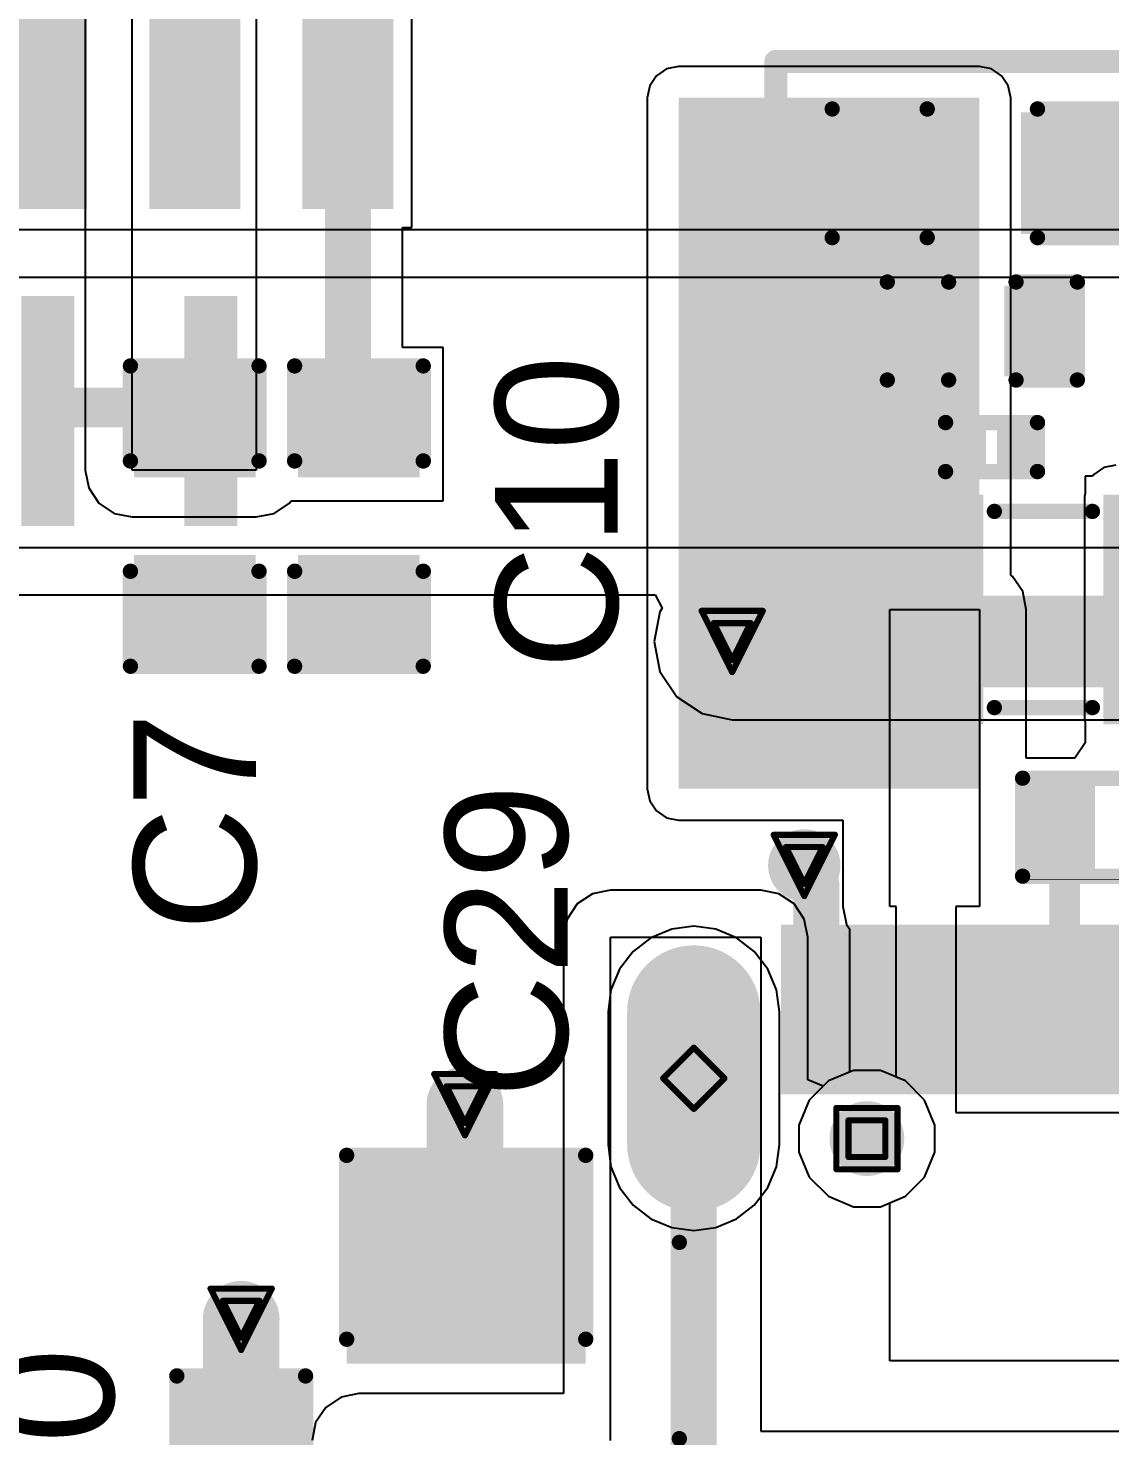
# Model space of a CAD drawing. Header units: inches. Extents: x -1 to 208, y -10 to 150.
# Drawn here: x 33.05 to 42.01, y 2.4 to 14.07 of the extents above; entities that cross this region are included whole.
import ezdxf

# ---------------------------------------------------------------- set-up
doc = ezdxf.new("R2010")
doc.units = ezdxf.units.IN
for name, color, linetype in [('Bottom Layer', 5, 'Continuous'), ('Bottom Solder', 6, 'Continuous'), ('Drill Drawing', 1, 'Continuous'), ('Multi-Layer', 9, 'Continuous'), ('Pad Holes', 156, 'Continuous'), ('Top Layer', 1, 'Continuous'), ('Top Overlay', 2, 'Continuous'), ('Top Paste', 8, 'Continuous'), ('Top Solder', 216, 'Continuous'), ('Via Holes', 16, 'Continuous')]:
    doc.layers.add(name, color=color, linetype=linetype)
doc.styles.add('Arial', font='', dxfattribs={"height": 0.2})
doc.styles.add('Arial Black_Bold', font='', dxfattribs={"height": 0.2})
doc.styles.get('Arial').set_extended_font_data('Arial')
doc.styles.get('Arial Black_Bold').set_extended_font_data('Arial Black', bold=True)

# ---------------------------------------------------------------- blocks, each defined once
blk = doc.blocks.new('SOT_223_6__13')
at = {"layer": 'Top Layer'}
for points in [[(-1.75, 4.2), (1.75, 4.2), (1.75, 2), (-1.75, 2)], [(-2.815, -2.025), (-2.265, -2.025), (-2.265, -4.175), (-2.815, -4.175)], [(-1.545, -2.025), (-0.995, -2.025), (-0.995, -4.175), (-1.545, -4.175)], [(-0.275, -2.025), (0.275, -2.025), (0.275, -4.175), (-0.275, -4.175)], [(0.995, -2.025), (1.545, -2.025), (1.545, -4.175), (0.995, -4.175)], [(2.265, -2.025), (2.815, -2.025), (2.815, -4.175), (2.265, -4.175)]]:
    blk.add_hatch(color=1, dxfattribs=at).paths.add_polyline_path(points)
at = {"layer": 'Top Paste'}
for points in [[(-1.75, 4.2), (1.75, 4.2), (1.75, 2), (-1.75, 2)], [(-2.815, -2.025), (-2.265, -2.025), (-2.265, -4.175), (-2.815, -4.175)], [(-1.545, -2.025), (-0.995, -2.025), (-0.995, -4.175), (-1.545, -4.175)], [(-0.275, -2.025), (0.275, -2.025), (0.275, -4.175), (-0.275, -4.175)], [(0.995, -2.025), (1.545, -2.025), (1.545, -4.175), (0.995, -4.175)], [(2.265, -2.025), (2.815, -2.025), (2.815, -4.175), (2.265, -4.175)]]:
    blk.add_hatch(color=8, dxfattribs=at).paths.add_polyline_path(points)
at = {"layer": 'Top Solder'}
for points in [[(-1.852, 4.302), (1.852, 4.302), (1.852, 1.898), (-1.852, 1.898)], [(-2.917, -1.923), (-2.163, -1.923), (-2.163, -4.277), (-2.917, -4.277)], [(-1.647, -1.923), (-0.893, -1.923), (-0.893, -4.277), (-1.647, -4.277)], [(-0.377, -1.923), (0.377, -1.923), (0.377, -4.277), (-0.377, -4.277)], [(0.893, -1.923), (1.647, -1.923), (1.647, -4.277), (0.893, -4.277)], [(2.163, -1.923), (2.917, -1.923), (2.917, -4.277), (2.163, -4.277)]]:
    blk.add_hatch(color=216, dxfattribs=at).paths.add_polyline_path(points)
at = {"layer": 'Top Overlay'}
for points, const_width in [([(-3.327, -1.873), (-3.327, 1.84)], 0.127), ([(-3.327, 1.84), (-1.929, 1.84)], 0.127), ([(1.929, 1.84), (3.327, 1.84)], 0.127), ([(3.327, -1.873), (3.327, 1.84)], 0.127), ([(-3.327, -1.873), (-2.991, -1.873)], 0.127), ([(2.991, -1.873), (3.327, -1.873)], 0.127), ([(-2.636, -4.513), (-2.509, -4.386)], 0.2), ([(-2.509, -4.386), (-2.382, -4.513)], 0.2), ([(-2.636, -4.513), (-2.382, -4.513)], 0.2)]:
    blk.add_lwpolyline(points, dxfattribs=dict(at, const_width=const_width))
for points, const_width in [([(-3.359, 1.84, 1), (-3.296, 1.84, 1)], 0.0635), ([(-3.359, 1.84, 1), (-3.296, 1.84, 1)], 0.0635), ([(-1.96, 1.84, 1), (-1.897, 1.84, 1)], 0.0635), ([(1.897, 1.84, 1), (1.96, 1.84, 1)], 0.0635), ([(3.296, 1.84, 1), (3.359, 1.84, 1)], 0.0635), ([(3.296, 1.84, 1), (3.359, 1.84, 1)], 0.0635), ([(-3.359, -1.873, 1), (-3.296, -1.873, 1)], 0.0635), ([(-3.359, -1.873, 1), (-3.296, -1.873, 1)], 0.0635), ([(-3.023, -1.873, 1), (-2.959, -1.873, 1)], 0.0635), ([(2.959, -1.873, 1), (3.023, -1.873, 1)], 0.0635), ([(3.296, -1.873, 1), (3.359, -1.873, 1)], 0.0635), ([(3.296, -1.873, 1), (3.359, -1.873, 1)], 0.0635), ([(-2.559, -4.386, 1), (-2.459, -4.386, 1)], 0.1), ([(-2.559, -4.386, 1), (-2.459, -4.386, 1)], 0.1), ([(-2.686, -4.513, 1), (-2.586, -4.513, 1)], 0.1), ([(-2.686, -4.513, 1), (-2.586, -4.513, 1)], 0.1), ([(-2.432, -4.513, 1), (-2.332, -4.513, 1)], 0.1), ([(-2.432, -4.513, 1), (-2.332, -4.513, 1)], 0.1)]:
    blk.add_lwpolyline(points, format="xyb", close=True, dxfattribs=dict(at, const_width=const_width))
blk = doc.blocks.new('R___0603_58')
at = {"layer": 'Top Layer'}
for points in [[(-0.381, 0.4445), (-0.381, -0.4445), (-1.143, -0.4445), (-1.143, 0.4445)], [(1.143, 0.4445), (1.143, -0.4445), (0.381, -0.4445), (0.381, 0.4445)]]:
    blk.add_hatch(color=1, dxfattribs=at).paths.add_polyline_path(points)
at = {"layer": 'Top Paste'}
for points in [[(-0.381, 0.4445), (-0.381, -0.4445), (-1.143, -0.4445), (-1.143, 0.4445)], [(1.143, 0.4445), (1.143, -0.4445), (0.381, -0.4445), (0.381, 0.4445)]]:
    blk.add_hatch(color=8, dxfattribs=at).paths.add_polyline_path(points)
at = {"layer": 'Top Solder'}
for points in [[(-0.2794, 0.5461), (-0.2794, -0.5461), (-1.2446, -0.5461), (-1.2446, 0.5461)], [(1.2446, 0.5461), (1.2446, -0.5461), (0.2794, -0.5461), (0.2794, 0.5461)]]:
    blk.add_hatch(color=216, dxfattribs=at).paths.add_polyline_path(points)
at = {"layer": 'Top Overlay', "const_width": 0.127}
for points in [[(-1.2192, -0.5334), (-1.2192, 0.5334)], [(1.2192, 0.5334), (-1.2192, 0.5334)], [(1.2192, -0.5334), (1.2192, 0.5334)], [(1.2192, -0.5334), (-1.2192, -0.5334)]]:
    blk.add_lwpolyline(points, dxfattribs=at)
at = {"layer": 'Top Overlay', "const_width": 0.0635}
for points in [[(-1.25095, 0.5334, 1), (-1.18745, 0.5334, 1)], [(-1.25095, 0.5334, 1), (-1.18745, 0.5334, 1)], [(1.18745, 0.5334, 1), (1.25095, 0.5334, 1)], [(1.18745, 0.5334, 1), (1.25095, 0.5334, 1)], [(-1.25095, -0.5334, 1), (-1.18745, -0.5334, 1)], [(-1.25095, -0.5334, 1), (-1.18745, -0.5334, 1)], [(1.18745, -0.5334, 1), (1.25095, -0.5334, 1)], [(1.18745, -0.5334, 1), (1.25095, -0.5334, 1)]]:
    blk.add_lwpolyline(points, format="xyb", close=True, dxfattribs=at)
blk = doc.blocks.new('R___0402_62')
at = {"layer": 'Top Layer'}
for points in [[(-0.699, -0.318), (-0.699, 0.318), (-0.241, 0.318), (-0.241, -0.318)], [(0.241, -0.318), (0.241, 0.318), (0.699, 0.318), (0.699, -0.318)]]:
    blk.add_hatch(color=1, dxfattribs=at).paths.add_polyline_path(points)
at = {"layer": 'Top Paste'}
for points in [[(-0.699, -0.318), (-0.699, 0.318), (-0.241, 0.318), (-0.241, -0.318)], [(0.241, -0.318), (0.241, 0.318), (0.699, 0.318), (0.699, -0.318)]]:
    blk.add_hatch(color=8, dxfattribs=at).paths.add_polyline_path(points)
at = {"layer": 'Top Solder'}
for points in [[(-0.754, -0.373), (-0.754, 0.373), (-0.186, 0.373), (-0.186, -0.373)], [(0.186, -0.373), (0.186, 0.373), (0.754, 0.373), (0.754, -0.373)]]:
    blk.add_hatch(color=216, dxfattribs=at).paths.add_polyline_path(points)
at = {"layer": 'Top Overlay'}
for points, const_width in [([(-0.787, -0.406), (-0.787, 0.406)], 0.127), ([(-0.787, 0.406), (0.787, 0.406)], 0.127), ([(0.787, -0.406), (0.787, 0.406)], 0.127), ([(-0.787, -0.406), (0.787, -0.406)], 0.127), ([(-0.813, -0.432), (0.813, -0.432)], 0.00323)]:
    blk.add_lwpolyline(points, dxfattribs=dict(at, const_width=const_width))
for points, const_width in [([(-0.819, 0.406, 1), (-0.756, 0.406, 1)], 0.0635), ([(-0.819, 0.406, 1), (-0.756, 0.406, 1)], 0.0635), ([(0.756, 0.406, 1), (0.819, 0.406, 1)], 0.0635), ([(0.756, 0.406, 1), (0.819, 0.406, 1)], 0.0635), ([(-0.819, -0.406, 1), (-0.756, -0.406, 1)], 0.0635), ([(-0.819, -0.406, 1), (-0.756, -0.406, 1)], 0.0635), ([(0.756, -0.406, 1), (0.819, -0.406, 1)], 0.0635), ([(0.756, -0.406, 1), (0.819, -0.406, 1)], 0.0635), ([(-0.814, -0.432, 1), (-0.812, -0.432, 1)], 0.00161), ([(0.812, -0.432, 1), (0.814, -0.432, 1)], 0.00161)]:
    blk.add_lwpolyline(points, format="xyb", close=True, dxfattribs=dict(at, const_width=const_width))
blk = doc.blocks.new('TYPE_C_31_M_12__89')
at = {"layer": 'Bottom Layer'}
h = blk.add_hatch(color=5, dxfattribs=at)
edge = h.paths.add_edge_path()
edge.add_arc((-4.325, 2.355), 0.45, 0, 180)
edge.add_line((-4.775, 2.355), (-4.775, 1.255))
edge.add_arc((-4.325, 1.255), 0.45, 180, 360)
edge.add_line((-3.875, 1.255), (-3.875, 2.355))
at = {"layer": 'Bottom Solder'}
h = blk.add_hatch(color=6, dxfattribs=at)
edge = h.paths.add_edge_path()
edge.add_arc((-4.325, 2.355), 0.552, 0, 180)
edge.add_line((-4.877, 2.355), (-4.877, 1.255))
edge.add_arc((-4.325, 1.255), 0.552, 180, 360)
edge.add_line((-3.773, 1.255), (-3.773, 2.355))
h = blk.add_hatch(color=6, dxfattribs=at)
edge = h.paths.add_edge_path()
edge.add_arc((-2.89, 1.305), 0.102, 0, 360)
at = {"layer": 'Multi-Layer'}
h = blk.add_hatch(color=9, dxfattribs=at)
edge = h.paths.add_edge_path()
edge.add_arc((-4.325, 2.355), 0.45, 0, 180)
edge.add_line((-4.775, 2.355), (-4.775, 1.255))
edge.add_arc((-4.325, 1.255), 0.45, 180, 360)
edge.add_line((-3.875, 1.255), (-3.875, 2.355))
at = {"layer": 'Pad Holes'}
h = blk.add_hatch(color=7, dxfattribs=at)
edge = h.paths.add_edge_path()
edge.add_arc((-4.325, 1.255), 0.3, 180, 360)
edge.add_line((-4.025, 1.255), (-4.025, 2.355))
edge.add_arc((-4.325, 2.355), 0.3, 0, 180)
edge.add_line((-4.625, 2.355), (-4.625, 1.255))
h = blk.add_hatch(color=7, dxfattribs=at)
edge = h.paths.add_edge_path()
edge.add_arc((-2.89, 1.305), 0.31, 0, 360)
at = {"layer": 'Top Layer'}
for points in [[(-3.5, 2.975), (-2.9, 2.975), (-2.9, 1.775), (-3.5, 1.775)], [(-2.7, 2.975), (-2.1, 2.975), (-2.1, 1.775), (-2.7, 1.775)], [(-1.9, 2.975), (-1.6, 2.975), (-1.6, 1.775), (-1.9, 1.775)], [(-1.4, 2.975), (-1.1, 2.975), (-1.1, 1.775), (-1.4, 1.775)], [(-0.9, 2.975), (-0.6, 2.975), (-0.6, 1.775), (-0.9, 1.775)]]:
    blk.add_hatch(color=1, dxfattribs=at).paths.add_polyline_path(points)
h = blk.add_hatch(color=1, dxfattribs=at)
edge = h.paths.add_edge_path()
edge.add_arc((-4.325, 2.355), 0.45, 0, 180)
edge.add_line((-4.775, 2.355), (-4.775, 1.255))
edge.add_arc((-4.325, 1.255), 0.45, 180, 360)
edge.add_line((-3.875, 1.255), (-3.875, 2.355))
at = {"layer": 'Top Paste'}
for points in [[(-3.5, 2.975), (-2.9, 2.975), (-2.9, 1.775), (-3.5, 1.775)], [(-2.7, 2.975), (-2.1, 2.975), (-2.1, 1.775), (-2.7, 1.775)], [(-1.9, 2.975), (-1.6, 2.975), (-1.6, 1.775), (-1.9, 1.775)], [(-1.4, 2.975), (-1.1, 2.975), (-1.1, 1.775), (-1.4, 1.775)], [(-0.9, 2.975), (-0.6, 2.975), (-0.6, 1.775), (-0.9, 1.775)]]:
    blk.add_hatch(color=8, dxfattribs=at).paths.add_polyline_path(points)
at = {"layer": 'Top Solder'}
for points in [[(-3.602, 3.077), (-2.798, 3.077), (-2.798, 1.673), (-3.602, 1.673)], [(-2.802, 3.077), (-1.998, 3.077), (-1.998, 1.673), (-2.802, 1.673)], [(-2.002, 3.077), (-1.498, 3.077), (-1.498, 1.673), (-2.002, 1.673)], [(-1.502, 3.077), (-0.998, 3.077), (-0.998, 1.673), (-1.502, 1.673)], [(-1.002, 3.077), (-0.498, 3.077), (-0.498, 1.673), (-1.002, 1.673)]]:
    blk.add_hatch(color=216, dxfattribs=at).paths.add_polyline_path(points)
h = blk.add_hatch(color=216, dxfattribs=at)
edge = h.paths.add_edge_path()
edge.add_arc((-4.325, 2.355), 0.552, 0, 180)
edge.add_line((-4.877, 2.355), (-4.877, 1.255))
edge.add_arc((-4.325, 1.255), 0.552, 180, 360)
edge.add_line((-3.773, 1.255), (-3.773, 2.355))
h = blk.add_hatch(color=216, dxfattribs=at)
edge = h.paths.add_edge_path()
edge.add_arc((-2.89, 1.305), 0.102, 0, 360)
at = {"layer": 'Top Overlay', "const_width": 0.127}
blk.add_lwpolyline([(-4.445, -1.181), (-4.445, 0.445)], dxfattribs=at)
at = {"layer": 'Top Overlay', "const_width": 0.0635}
for points in [[(-4.476, 0.445, 1), (-4.413, 0.445, 1)], [(-4.476, -1.181, 1), (-4.413, -1.181, 1)]]:
    blk.add_lwpolyline(points, format="xyb", close=True, dxfattribs=at)
blk = doc.blocks.new('F____0805_99')
at = {"layer": 'Top Layer'}
for points in [[(-0.6, -0.85), (-1.6, -0.85), (-1.6, 0.85), (-0.6, 0.85)], [(1.6, -0.85), (0.6, -0.85), (0.6, 0.85), (1.6, 0.85)]]:
    blk.add_hatch(color=1, dxfattribs=at).paths.add_polyline_path(points)
at = {"layer": 'Top Paste'}
for points in [[(-0.6, -0.85), (-1.6, -0.85), (-1.6, 0.85), (-0.6, 0.85)], [(1.6, -0.85), (0.6, -0.85), (0.6, 0.85), (1.6, 0.85)]]:
    blk.add_hatch(color=8, dxfattribs=at).paths.add_polyline_path(points)
at = {"layer": 'Top Solder'}
for points in [[(-0.498, -0.952), (-1.702, -0.952), (-1.702, 0.952), (-0.498, 0.952)], [(1.702, -0.952), (0.498, -0.952), (0.498, 0.952), (1.702, 0.952)]]:
    blk.add_hatch(color=216, dxfattribs=at).paths.add_polyline_path(points)
at = {"layer": 'Top Overlay', "const_width": 0.127}
for points in [[(-0.406, 0.813), (0.406, 0.813)], [(-0.406, -0.813), (0.406, -0.813)]]:
    blk.add_lwpolyline(points, dxfattribs=at)
at = {"layer": 'Top Overlay', "const_width": 0.0635}
for points in [[(-0.438, 0.813, 1), (-0.375, 0.813, 1)], [(0.375, 0.813, 1), (0.438, 0.813, 1)], [(-0.438, -0.813, 1), (-0.375, -0.813, 1)], [(0.375, -0.813, 1), (0.438, -0.813, 1)]]:
    blk.add_lwpolyline(points, format="xyb", close=True, dxfattribs=at)
blk = doc.blocks.new('DSN0603_2_102')
at = {"layer": 'Top Layer'}
for points in [[(-0.3, 0.12), (-0.1, 0.12), (-0.1, -0.12), (-0.3, -0.12)], [(0.1, 0.12), (0.3, 0.12), (0.3, -0.12), (0.1, -0.12)]]:
    blk.add_hatch(color=1, dxfattribs=at).paths.add_polyline_path(points)
at = {"layer": 'Top Paste'}
for points in [[(-0.3, 0.12), (-0.1, 0.12), (-0.1, -0.12), (-0.3, -0.12)], [(0.1, 0.12), (0.3, 0.12), (0.3, -0.12), (0.1, -0.12)]]:
    blk.add_hatch(color=8, dxfattribs=at).paths.add_polyline_path(points)
at = {"layer": 'Top Solder'}
for points in [[(-0.355, 0.175), (-0.045, 0.175), (-0.045, -0.175), (-0.355, -0.175)], [(0.045, 0.175), (0.355, 0.175), (0.355, -0.175), (0.045, -0.175)]]:
    blk.add_hatch(color=216, dxfattribs=at).paths.add_polyline_path(points)
at = {"layer": 'Top Overlay', "const_width": 0.127}
for points in [[(-0.381, 0.203), (0.381, 0.203)], [(-0.381, -0.203), (-0.381, 0.203)], [(0.381, -0.203), (0.381, 0.203)], [(-0.381, -0.203), (0.381, -0.203)]]:
    blk.add_lwpolyline(points, dxfattribs=at)
at = {"layer": 'Top Overlay', "const_width": 0.0635}
for points in [[(-0.413, 0.203, 1), (-0.349, 0.203, 1)], [(-0.413, 0.203, 1), (-0.349, 0.203, 1)], [(0.349, 0.203, 1), (0.413, 0.203, 1)], [(0.349, 0.203, 1), (0.413, 0.203, 1)], [(-0.413, -0.203, 1), (-0.349, -0.203, 1)], [(-0.413, -0.203, 1), (-0.349, -0.203, 1)], [(0.349, -0.203, 1), (0.413, -0.203, 1)], [(0.349, -0.203, 1), (0.413, -0.203, 1)]]:
    blk.add_lwpolyline(points, format="xyb", close=True, dxfattribs=at)
blk = doc.blocks.new('C___1206_166')
at = {"layer": 'Top Layer'}
for points in [[(-2.032, 0.889), (-0.508, 0.889), (-0.508, -0.889), (-2.032, -0.889)], [(0.508, 0.889), (2.032, 0.889), (2.032, -0.889), (0.508, -0.889)]]:
    blk.add_hatch(color=1, dxfattribs=at).paths.add_polyline_path(points)
at = {"layer": 'Top Paste'}
for points in [[(-2.032, 0.889), (-0.508, 0.889), (-0.508, -0.889), (-2.032, -0.889)], [(0.508, 0.889), (2.032, 0.889), (2.032, -0.889), (0.508, -0.889)]]:
    blk.add_hatch(color=8, dxfattribs=at).paths.add_polyline_path(points)
at = {"layer": 'Top Solder'}
for points in [[(-2.1336, 0.9906), (-0.4064, 0.9906), (-0.4064, -0.9906), (-2.1336, -0.9906)], [(0.4064, 0.9906), (2.1336, 0.9906), (2.1336, -0.9906), (0.4064, -0.9906)]]:
    blk.add_hatch(color=216, dxfattribs=at).paths.add_polyline_path(points)
at = {"layer": 'Top Overlay', "const_width": 0.127}
for points in [[(-2.1336, -0.9906), (-2.1336, 0.9906)], [(-0.6096, 0.9906), (-2.1336, 0.9906)], [(2.1336, 0.9906), (0.6096, 0.9906)], [(2.1336, -0.9906), (2.1336, 0.9906)], [(-0.6096, -0.9906), (-2.1336, -0.9906)], [(2.1336, -0.9906), (0.6096, -0.9906)]]:
    blk.add_lwpolyline(points, dxfattribs=at)
at = {"layer": 'Top Overlay', "const_width": 0.0635}
for points in [[(-2.16535, 0.9906, 1), (-2.10185, 0.9906, 1)], [(-2.16535, 0.9906, 1), (-2.10185, 0.9906, 1)], [(-0.64135, 0.9906, 1), (-0.57785, 0.9906, 1)], [(0.57785, 0.9906, 1), (0.64135, 0.9906, 1)], [(2.10185, 0.9906, 1), (2.16535, 0.9906, 1)], [(2.10185, 0.9906, 1), (2.16535, 0.9906, 1)], [(-2.16535, -0.9906, 1), (-2.10185, -0.9906, 1)], [(-2.16535, -0.9906, 1), (-2.10185, -0.9906, 1)], [(-0.64135, -0.9906, 1), (-0.57785, -0.9906, 1)], [(0.57785, -0.9906, 1), (0.64135, -0.9906, 1)], [(2.10185, -0.9906, 1), (2.16535, -0.9906, 1)], [(2.10185, -0.9906, 1), (2.16535, -0.9906, 1)]]:
    blk.add_lwpolyline(points, format="xyb", close=True, dxfattribs=at)
blk = doc.blocks.new('C___0402_167')
at = {"layer": 'Top Layer'}
for points in [[(-0.699, -0.318), (-0.699, 0.318), (-0.241, 0.318), (-0.241, -0.318)], [(0.241, -0.318), (0.241, 0.318), (0.699, 0.318), (0.699, -0.318)]]:
    blk.add_hatch(color=1, dxfattribs=at).paths.add_polyline_path(points)
at = {"layer": 'Top Paste'}
for points in [[(-0.699, -0.318), (-0.699, 0.318), (-0.241, 0.318), (-0.241, -0.318)], [(0.241, -0.318), (0.241, 0.318), (0.699, 0.318), (0.699, -0.318)]]:
    blk.add_hatch(color=8, dxfattribs=at).paths.add_polyline_path(points)
at = {"layer": 'Top Solder'}
for points in [[(-0.758, -0.377), (-0.758, 0.377), (-0.181, 0.377), (-0.181, -0.377)], [(0.181, -0.377), (0.181, 0.377), (0.758, 0.377), (0.758, -0.377)]]:
    blk.add_hatch(color=216, dxfattribs=at).paths.add_polyline_path(points)
at = {"layer": 'Top Overlay', "const_width": 0.127}
for points in [[(-0.787, -0.406), (-0.787, 0.406)], [(-0.787, 0.406), (-0.279, 0.406)], [(0.279, 0.406), (0.787, 0.406)], [(0.787, -0.406), (0.787, 0.406)], [(-0.787, -0.406), (-0.279, -0.406)], [(0.279, -0.406), (0.787, -0.406)]]:
    blk.add_lwpolyline(points, dxfattribs=at)
at = {"layer": 'Top Overlay', "const_width": 0.0635}
for points in [[(-0.819, 0.406, 1), (-0.756, 0.406, 1)], [(-0.819, 0.406, 1), (-0.756, 0.406, 1)], [(-0.311, 0.406, 1), (-0.248, 0.406, 1)], [(0.248, 0.406, 1), (0.311, 0.406, 1)], [(0.756, 0.406, 1), (0.819, 0.406, 1)], [(0.756, 0.406, 1), (0.819, 0.406, 1)], [(-0.819, -0.406, 1), (-0.756, -0.406, 1)], [(-0.819, -0.406, 1), (-0.756, -0.406, 1)], [(-0.311, -0.406, 1), (-0.248, -0.406, 1)], [(0.248, -0.406, 1), (0.311, -0.406, 1)], [(0.756, -0.406, 1), (0.819, -0.406, 1)], [(0.756, -0.406, 1), (0.819, -0.406, 1)]]:
    blk.add_lwpolyline(points, format="xyb", close=True, dxfattribs=at)
blk = doc.blocks.new('C___0603_168')
at = {"layer": 'Top Layer'}
for points in [[(-0.381, 0.445), (-0.381, -0.445), (-1.143, -0.445), (-1.143, 0.445)], [(1.143, 0.445), (1.143, -0.445), (0.381, -0.445), (0.381, 0.445)]]:
    blk.add_hatch(color=1, dxfattribs=at).paths.add_polyline_path(points)
at = {"layer": 'Top Paste'}
for points in [[(-0.381, 0.445), (-0.381, -0.445), (-1.143, -0.445), (-1.143, 0.445)], [(1.143, 0.445), (1.143, -0.445), (0.381, -0.445), (0.381, 0.445)]]:
    blk.add_hatch(color=8, dxfattribs=at).paths.add_polyline_path(points)
at = {"layer": 'Top Solder'}
for points in [[(-0.321, 0.504), (-0.321, -0.504), (-1.203, -0.504), (-1.203, 0.504)], [(1.203, 0.504), (1.203, -0.504), (0.321, -0.504), (0.321, 0.504)]]:
    blk.add_hatch(color=216, dxfattribs=at).paths.add_polyline_path(points)
at = {"layer": 'Top Overlay', "const_width": 0.127}
for points in [[(-1.245, 0.533), (-0.457, 0.533)], [(-1.245, -0.533), (-1.245, 0.533)], [(0.457, 0.533), (1.245, 0.533)], [(1.245, -0.533), (1.245, 0.533)], [(-1.245, -0.533), (-0.457, -0.533)], [(0.457, -0.533), (1.245, -0.533)]]:
    blk.add_lwpolyline(points, dxfattribs=at)
at = {"layer": 'Top Overlay', "const_width": 0.0635}
for points in [[(-1.276, 0.533, 1), (-1.213, 0.533, 1)], [(-1.276, 0.533, 1), (-1.213, 0.533, 1)], [(-0.489, 0.533, 1), (-0.425, 0.533, 1)], [(0.425, 0.533, 1), (0.489, 0.533, 1)], [(1.213, 0.533, 1), (1.276, 0.533, 1)], [(1.213, 0.533, 1), (1.276, 0.533, 1)], [(-1.276, -0.533, 1), (-1.213, -0.533, 1)], [(-1.276, -0.533, 1), (-1.213, -0.533, 1)], [(-0.489, -0.533, 1), (-0.425, -0.533, 1)], [(0.425, -0.533, 1), (0.489, -0.533, 1)], [(1.213, -0.533, 1), (1.276, -0.533, 1)], [(1.213, -0.533, 1), (1.276, -0.533, 1)]]:
    blk.add_lwpolyline(points, format="xyb", close=True, dxfattribs=at)
blk = doc.blocks.new('C___0603_185')
at = {"layer": 'Top Layer'}
for points in [[(-0.381, 0.445), (-0.381, -0.445), (-1.143, -0.445), (-1.143, 0.445)], [(1.143, 0.445), (1.143, -0.445), (0.381, -0.445), (0.381, 0.445)]]:
    blk.add_hatch(color=1, dxfattribs=at).paths.add_polyline_path(points)
at = {"layer": 'Top Paste'}
for points in [[(-0.381, 0.445), (-0.381, -0.445), (-1.143, -0.445), (-1.143, 0.445)], [(1.143, 0.445), (1.143, -0.445), (0.381, -0.445), (0.381, 0.445)]]:
    blk.add_hatch(color=8, dxfattribs=at).paths.add_polyline_path(points)
at = {"layer": 'Top Solder'}
for points in [[(-0.321, 0.504), (-0.321, -0.504), (-1.203, -0.504), (-1.203, 0.504)], [(1.203, 0.504), (1.203, -0.504), (0.321, -0.504), (0.321, 0.504)]]:
    blk.add_hatch(color=216, dxfattribs=at).paths.add_polyline_path(points)
at = {"layer": 'Top Overlay', "const_width": 0.127}
for points in [[(-1.245, 0.533), (-0.457, 0.533)], [(-1.245, 0.533), (-1.245, -0.533)], [(0.457, 0.533), (1.245, 0.533)], [(1.245, 0.533), (1.245, -0.533)], [(-1.245, -0.533), (-0.457, -0.533)], [(0.457, -0.533), (1.245, -0.533)]]:
    blk.add_lwpolyline(points, dxfattribs=at)
at = {"layer": 'Top Overlay', "const_width": 0.0635}
for points in [[(-1.276, 0.533, 1), (-1.213, 0.533, 1)], [(-1.276, 0.533, 1), (-1.213, 0.533, 1)], [(-0.489, 0.533, 1), (-0.425, 0.533, 1)], [(0.425, 0.533, 1), (0.489, 0.533, 1)], [(1.213, 0.533, 1), (1.276, 0.533, 1)], [(1.213, 0.533, 1), (1.276, 0.533, 1)], [(-1.276, -0.533, 1), (-1.213, -0.533, 1)], [(-1.276, -0.533, 1), (-1.213, -0.533, 1)], [(-0.489, -0.533, 1), (-0.425, -0.533, 1)], [(0.425, -0.533, 1), (0.489, -0.533, 1)], [(1.213, -0.533, 1), (1.276, -0.533, 1)], [(1.213, -0.533, 1), (1.276, -0.533, 1)]]:
    blk.add_lwpolyline(points, format="xyb", close=True, dxfattribs=at)
blk = doc.blocks.new('C___0603_188')
at = {"layer": 'Top Layer'}
for points in [[(-0.381, 0.445), (-0.381, -0.445), (-1.143, -0.445), (-1.143, 0.445)], [(1.143, 0.445), (1.143, -0.445), (0.381, -0.445), (0.381, 0.445)]]:
    blk.add_hatch(color=1, dxfattribs=at).paths.add_polyline_path(points)
at = {"layer": 'Top Paste'}
for points in [[(-0.381, 0.445), (-0.381, -0.445), (-1.143, -0.445), (-1.143, 0.445)], [(1.143, 0.445), (1.143, -0.445), (0.381, -0.445), (0.381, 0.445)]]:
    blk.add_hatch(color=8, dxfattribs=at).paths.add_polyline_path(points)
at = {"layer": 'Top Solder'}
for points in [[(-0.321, 0.504), (-0.321, -0.504), (-1.203, -0.504), (-1.203, 0.504)], [(1.203, 0.504), (1.203, -0.504), (0.321, -0.504), (0.321, 0.504)]]:
    blk.add_hatch(color=216, dxfattribs=at).paths.add_polyline_path(points)
at = {"layer": 'Top Overlay', "const_width": 0.127}
for points in [[(-1.245, 0.533), (-0.457, 0.533)], [(-1.245, 0.533), (-1.245, -0.533)], [(0.457, 0.533), (1.245, 0.533)], [(1.245, 0.533), (1.245, -0.533)], [(-1.245, -0.533), (-0.457, -0.533)], [(0.457, -0.533), (1.245, -0.533)]]:
    blk.add_lwpolyline(points, dxfattribs=at)
at = {"layer": 'Top Overlay', "const_width": 0.0635}
for points in [[(-1.276, 0.533, 1), (-1.213, 0.533, 1)], [(-1.276, 0.533, 1), (-1.213, 0.533, 1)], [(-0.489, 0.533, 1), (-0.425, 0.533, 1)], [(0.425, 0.533, 1), (0.489, 0.533, 1)], [(1.213, 0.533, 1), (1.276, 0.533, 1)], [(1.213, 0.533, 1), (1.276, 0.533, 1)], [(-1.276, -0.533, 1), (-1.213, -0.533, 1)], [(-1.276, -0.533, 1), (-1.213, -0.533, 1)], [(-0.489, -0.533, 1), (-0.425, -0.533, 1)], [(0.425, -0.533, 1), (0.489, -0.533, 1)], [(1.213, -0.533, 1), (1.276, -0.533, 1)], [(1.213, -0.533, 1), (1.276, -0.533, 1)]]:
    blk.add_lwpolyline(points, format="xyb", close=True, dxfattribs=at)

msp = doc.modelspace()

# ---------------------------------------------------------------- hatches: boundary and pattern name
at = {"layer": 'Bottom Layer'}
h = msp.add_hatch(color=5, dxfattribs=at)
edge = h.paths.add_edge_path()
edge.add_arc((38.881, 8.984), 0.3, 0, 360)
h = msp.add_hatch(color=5, dxfattribs=at)
edge = h.paths.add_edge_path()
edge.add_arc((39.478, 7.128), 0.3, 0, 360)
h = msp.add_hatch(color=5, dxfattribs=at)
edge = h.paths.add_edge_path()
edge.add_arc((36.665, 5.145), 0.3, 0, 360)
h = msp.add_hatch(color=5, dxfattribs=at)
edge = h.paths.add_edge_path()
edge.add_arc((34.811, 3.367), 0.3, 0, 360)
at = {"layer": 'Top Layer'}
msp.add_hatch(color=1, dxfattribs=at).paths.add_polyline_path([(38.436, 7.763), (40.93, 7.763), (40.93, 13.49), (38.436, 13.49)])
h = msp.add_hatch(color=1, dxfattribs=at)
edge = h.paths.add_edge_path()
edge.add_arc((38.881, 8.984), 0.3, 0, 360)
h = msp.add_hatch(color=1, dxfattribs=at)
edge = h.paths.add_edge_path()
edge.add_arc((39.478, 7.128), 0.3, 0, 360)
h = msp.add_hatch(color=1, dxfattribs=at)
edge = h.paths.add_edge_path()
edge.add_arc((36.665, 5.145), 0.3, 0, 360)
h = msp.add_hatch(color=1, dxfattribs=at)
edge = h.paths.add_edge_path()
edge.add_arc((34.811, 3.367), 0.3, 0, 360)
at = {"layer": 'Via Holes'}
h = msp.add_hatch(color=7, dxfattribs=at)
edge = h.paths.add_edge_path()
edge.add_arc((38.881, 8.984), 0.15, 0, 360)
h = msp.add_hatch(color=7, dxfattribs=at)
edge = h.paths.add_edge_path()
edge.add_arc((39.478, 7.128), 0.15, 0, 360)
h = msp.add_hatch(color=7, dxfattribs=at)
edge = h.paths.add_edge_path()
edge.add_arc((36.665, 5.145), 0.15, 0, 360)
h = msp.add_hatch(color=7, dxfattribs=at)
edge = h.paths.add_edge_path()
edge.add_arc((34.811, 3.367), 0.15, 0, 360)

# ---------------------------------------------------------------- linework, layer by layer
at = {"layer": 'Bottom Layer'}
for p, q in [((48.323, 12.395), (18.186, 12.395)), ((17.905, 12.004), (48.403, 12.004)), ((48.323, 9.759), (8.23, 9.759)), ((8.23, 9.371), (38.241, 9.371)), ((38.241, 9.371), (38.301, 9.259)), ((38.282, 9.231), (38.233, 8.984)), ((38.301, 9.259), (38.282, 9.231)), ((38.233, 8.984), (38.282, 8.736)), ((38.282, 8.736), (38.423, 8.526)), ((38.423, 8.526), (38.633, 8.386)), ((38.633, 8.386), (38.881, 8.336)), ((38.881, 8.336), (44.329, 8.336)), ((38.379, 6.6), (38.207, 6.529)), ((38.562, 6.624), (38.379, 6.6)), ((38.746, 6.6), (38.562, 6.624)), ((38.917, 6.529), (38.746, 6.6)), ((38.207, 6.529), (38.06, 6.416)), ((39.064, 6.416), (38.917, 6.529)), ((38.06, 6.416), (37.947, 6.269)), ((39.177, 6.269), (39.064, 6.416)), ((37.947, 6.269), (37.876, 6.098)), ((39.248, 6.098), (39.177, 6.269)), ((37.876, 6.098), (37.852, 5.914)), ((39.272, 5.914), (39.248, 6.098)), ((37.852, 5.914), (37.852, 4.814)), ((39.272, 4.814), (39.272, 5.914)), ((39.885, 5.428), (39.678, 5.342)), ((40.11, 5.428), (39.885, 5.428)), ((40.317, 5.342), (40.11, 5.428)), ((39.678, 5.342), (39.519, 5.183)), ((40.475, 5.183), (40.317, 5.342)), ((39.519, 5.183), (39.433, 4.976)), ((40.561, 4.976), (40.475, 5.183)), ((39.433, 4.976), (39.433, 4.752)), ((40.561, 4.752), (40.561, 4.976)), ((37.852, 4.814), (37.876, 4.63)), ((39.248, 4.63), (39.272, 4.814)), ((39.433, 4.752), (39.519, 4.545)), ((40.475, 4.545), (40.561, 4.752)), ((37.876, 4.63), (37.947, 4.459)), ((39.177, 4.459), (39.248, 4.63)), ((37.947, 4.459), (38.06, 4.312)), ((39.064, 4.312), (39.177, 4.459)), ((39.519, 4.545), (39.678, 4.386)), ((40.317, 4.386), (40.475, 4.545)), ((39.678, 4.386), (39.885, 4.3)), ((40.11, 4.3), (40.317, 4.386)), ((38.06, 4.312), (38.207, 4.199)), ((38.917, 4.199), (39.064, 4.312)), ((39.885, 4.3), (40.11, 4.3)), ((38.207, 4.199), (38.379, 4.128)), ((38.379, 4.128), (38.562, 4.104)), ((38.562, 4.104), (38.746, 4.128)), ((38.746, 4.128), (38.917, 4.199))]:
    msp.add_line(p, q, dxfattribs=at)
at = {"layer": 'Bottom Layer', "const_width": 0.762}
msp.add_lwpolyline([(38.881, 8.984), (44.598, 8.984)], dxfattribs=at)
at = {"layer": 'Bottom Layer', "const_width": 0.381}
msp.add_lwpolyline([(38.69, 8.984, 1), (39.071, 8.984, 1)], format="xyb", close=True, dxfattribs=at)
at = {"layer": 'Drill Drawing', "const_width": 0.0508}
for points in [[(38.627, 9.238), (39.135, 9.238)], [(38.627, 9.238), (38.881, 8.73)], [(38.881, 8.73), (39.135, 9.238)], [(38.728, 9.136), (39.033, 9.136)], [(38.728, 9.136), (38.881, 8.831)], [(38.881, 8.831), (39.033, 9.136)], [(39.224, 7.382), (39.732, 7.382)], [(39.224, 7.382), (39.478, 6.874)], [(39.478, 6.874), (39.732, 7.382)], [(39.326, 7.28), (39.631, 7.28)], [(39.326, 7.28), (39.478, 6.975)], [(39.478, 6.975), (39.631, 7.28)], [(38.308, 5.364), (38.562, 5.618)], [(38.562, 5.618), (38.816, 5.364)], [(36.411, 5.399), (36.919, 5.399)], [(36.411, 5.399), (36.665, 4.891)], [(36.665, 4.891), (36.919, 5.399)], [(38.308, 5.364), (38.562, 5.11)], [(38.562, 5.11), (38.816, 5.364)], [(36.513, 5.298), (36.817, 5.298)], [(36.513, 5.298), (36.665, 4.993)], [(36.665, 4.993), (36.817, 5.298)], [(39.743, 5.118), (40.251, 5.118)], [(39.743, 4.61), (39.743, 5.118)], [(40.251, 4.61), (40.251, 5.118)], [(39.845, 5.016), (40.15, 5.016)], [(39.845, 4.712), (39.845, 5.016)], [(40.15, 4.712), (40.15, 5.016)], [(39.845, 4.712), (40.15, 4.712)], [(39.743, 4.61), (40.251, 4.61)], [(34.557, 3.621), (35.065, 3.621)], [(34.557, 3.621), (34.811, 3.113)], [(34.811, 3.113), (35.065, 3.621)], [(34.658, 3.52), (34.963, 3.52)], [(34.658, 3.52), (34.811, 3.215)], [(34.811, 3.215), (34.963, 3.52)]]:
    msp.add_lwpolyline(points, dxfattribs=at)
at = {"layer": 'Drill Drawing', "const_width": 0.0254}
for points in [[(38.614, 9.238, 1), (38.639, 9.238, 1)], [(38.614, 9.238, 1), (38.639, 9.238, 1)], [(39.122, 9.238, 1), (39.147, 9.238, 1)], [(39.122, 9.238, 1), (39.147, 9.238, 1)], [(38.715, 9.136, 1), (38.741, 9.136, 1)], [(38.715, 9.136, 1), (38.741, 9.136, 1)], [(39.02, 9.136, 1), (39.046, 9.136, 1)], [(39.02, 9.136, 1), (39.046, 9.136, 1)], [(38.868, 8.831, 1), (38.893, 8.831, 1)], [(38.868, 8.831, 1), (38.893, 8.831, 1)], [(38.868, 8.73, 1), (38.893, 8.73, 1)], [(38.868, 8.73, 1), (38.893, 8.73, 1)], [(39.212, 7.382, 1), (39.237, 7.382, 1)], [(39.212, 7.382, 1), (39.237, 7.382, 1)], [(39.72, 7.382, 1), (39.745, 7.382, 1)], [(39.72, 7.382, 1), (39.745, 7.382, 1)], [(39.313, 7.28, 1), (39.339, 7.28, 1)], [(39.313, 7.28, 1), (39.339, 7.28, 1)], [(39.618, 7.28, 1), (39.643, 7.28, 1)], [(39.618, 7.28, 1), (39.643, 7.28, 1)], [(39.466, 6.975, 1), (39.491, 6.975, 1)], [(39.466, 6.975, 1), (39.491, 6.975, 1)], [(39.466, 6.874, 1), (39.491, 6.874, 1)], [(39.466, 6.874, 1), (39.491, 6.874, 1)], [(38.55, 5.618, 1), (38.575, 5.618, 1)], [(38.55, 5.618, 1), (38.575, 5.618, 1)], [(36.398, 5.399, 1), (36.424, 5.399, 1)], [(36.398, 5.399, 1), (36.424, 5.399, 1)], [(36.906, 5.399, 1), (36.932, 5.399, 1)], [(36.906, 5.399, 1), (36.932, 5.399, 1)], [(38.296, 5.364, 1), (38.321, 5.364, 1)], [(38.296, 5.364, 1), (38.321, 5.364, 1)], [(38.804, 5.364, 1), (38.829, 5.364, 1)], [(38.804, 5.364, 1), (38.829, 5.364, 1)], [(36.5, 5.298, 1), (36.525, 5.298, 1)], [(36.5, 5.298, 1), (36.525, 5.298, 1)], [(36.805, 5.298, 1), (36.83, 5.298, 1)], [(36.805, 5.298, 1), (36.83, 5.298, 1)], [(38.55, 5.11, 1), (38.575, 5.11, 1)], [(38.55, 5.11, 1), (38.575, 5.11, 1)], [(39.731, 5.118, 1), (39.756, 5.118, 1)], [(39.731, 5.118, 1), (39.756, 5.118, 1)], [(40.239, 5.118, 1), (40.264, 5.118, 1)], [(40.239, 5.118, 1), (40.264, 5.118, 1)], [(36.652, 4.993, 1), (36.678, 4.993, 1)], [(36.652, 4.993, 1), (36.678, 4.993, 1)], [(39.832, 5.016, 1), (39.858, 5.016, 1)], [(39.832, 5.016, 1), (39.858, 5.016, 1)], [(40.137, 5.016, 1), (40.162, 5.016, 1)], [(40.137, 5.016, 1), (40.162, 5.016, 1)], [(36.652, 4.891, 1), (36.678, 4.891, 1)], [(36.652, 4.891, 1), (36.678, 4.891, 1)], [(39.832, 4.712, 1), (39.858, 4.712, 1)], [(39.832, 4.712, 1), (39.858, 4.712, 1)], [(40.137, 4.712, 1), (40.162, 4.712, 1)], [(40.137, 4.712, 1), (40.162, 4.712, 1)], [(39.731, 4.61, 1), (39.756, 4.61, 1)], [(39.731, 4.61, 1), (39.756, 4.61, 1)], [(40.239, 4.61, 1), (40.264, 4.61, 1)], [(40.239, 4.61, 1), (40.264, 4.61, 1)], [(34.544, 3.621, 1), (34.57, 3.621, 1)], [(34.544, 3.621, 1), (34.57, 3.621, 1)], [(35.052, 3.621, 1), (35.078, 3.621, 1)], [(35.052, 3.621, 1), (35.078, 3.621, 1)], [(34.646, 3.52, 1), (34.671, 3.52, 1)], [(34.646, 3.52, 1), (34.671, 3.52, 1)], [(34.951, 3.52, 1), (34.976, 3.52, 1)], [(34.951, 3.52, 1), (34.976, 3.52, 1)], [(34.798, 3.215, 1), (34.824, 3.215, 1)], [(34.798, 3.215, 1), (34.824, 3.215, 1)], [(34.798, 3.113, 1), (34.824, 3.113, 1)], [(34.798, 3.113, 1), (34.824, 3.113, 1)]]:
    msp.add_lwpolyline(points, format="xyb", close=True, dxfattribs=at)
at = {"layer": 'Top Layer'}
for p, q in [((33.518, 16.993), (33.518, 10.404)), ((33.906, 10.404), (33.906, 16.993)), ((34.936, 16.993), (34.936, 10.404)), ((36.225, 12.415), (36.225, 15.073)), ((38.253, 13.673), (38.197, 13.589)), ((38.337, 13.73), (38.253, 13.673)), ((38.436, 13.749), (38.337, 13.73)), ((40.93, 13.749), (38.436, 13.749)), ((41.029, 13.73), (40.93, 13.749)), ((41.113, 13.673), (41.029, 13.73)), ((41.169, 13.589), (41.113, 13.673)), ((38.197, 13.589), (38.177, 13.49)), ((41.189, 13.49), (41.169, 13.589)), ((38.177, 13.49), (38.177, 7.763)), ((41.189, 9.534), (41.189, 13.49)), ((36.149, 11.42), (36.149, 12.415)), ((36.149, 12.415), (36.225, 12.415)), ((36.486, 11.42), (36.149, 11.42)), ((36.486, 10.15), (36.486, 11.42)), ((33.518, 10.404), (33.547, 10.256)), ((34.936, 10.404), (33.906, 10.404)), ((41.961, 10.425), (41.877, 10.369)), ((42.06, 10.444), (41.961, 10.425)), ((41.867, 10.353), (41.806, 10.353)), ((41.806, 10.353), (41.806, 10.21)), ((41.877, 10.369), (41.867, 10.353)), ((33.547, 10.256), (33.631, 10.13)), ((35.211, 10.13), (35.225, 10.15)), ((35.225, 10.15), (36.486, 10.15)), ((41.806, 10.21), (41.801, 10.185)), ((41.801, 10.185), (41.801, 8.339)), ((33.631, 10.13), (33.757, 10.045)), ((33.757, 10.045), (33.906, 10.016)), ((34.936, 10.016), (35.085, 10.045)), ((35.085, 10.045), (35.211, 10.13)), ((33.906, 10.016), (34.936, 10.016)), ((41.205, 9.523), (41.189, 9.534)), ((41.289, 9.397), (41.205, 9.523)), ((41.318, 9.249), (41.289, 9.397)), ((40.187, 6.788), (40.187, 9.249)), ((40.187, 9.249), (40.93, 9.249)), ((40.93, 9.249), (40.93, 6.788)), ((41.318, 8.017), (41.318, 9.249)), ((41.801, 8.339), (41.806, 8.314)), ((41.806, 8.314), (41.806, 8.145)), ((41.807, 8.144), (41.72, 8.017)), ((41.806, 8.145), (41.806, 8.145)), ((41.806, 8.145), (41.807, 8.144)), ((41.72, 8.017), (41.318, 8.017)), ((38.177, 7.763), (38.197, 7.664)), ((38.197, 7.664), (38.253, 7.58)), ((38.253, 7.58), (38.337, 7.523)), ((38.337, 7.523), (38.436, 7.504)), ((38.436, 7.504), (39.799, 7.504)), ((39.799, 7.504), (39.799, 6.788)), ((37.723, 6.893), (37.597, 6.809)), ((37.871, 6.922), (37.723, 6.893)), ((39.119, 6.922), (37.871, 6.922)), ((39.268, 6.893), (39.119, 6.922)), ((39.394, 6.809), (39.268, 6.893)), ((37.597, 6.809), (37.513, 6.683)), ((39.478, 6.683), (39.394, 6.809)), ((39.799, 6.788), (39.828, 6.639)), ((40.241, 6.788), (40.187, 6.788)), ((40.241, 5.373), (40.241, 6.788)), ((40.93, 6.788), (40.733, 6.788)), ((40.733, 6.788), (40.733, 5.08)), ((37.513, 6.683), (37.483, 6.534)), ((39.508, 6.534), (39.478, 6.683)), ((37.483, 6.534), (37.483, 2.751)), ((37.871, 2.362), (37.871, 6.534)), ((37.871, 6.534), (39.119, 6.534)), ((39.119, 6.534), (39.119, 2.44)), ((39.508, 5.352), (39.508, 6.534)), ((39.828, 6.639), (39.853, 6.603)), ((39.853, 6.603), (39.853, 5.415)), ((39.853, 5.415), (39.678, 5.342)), ((40.317, 5.342), (40.241, 5.373)), ((39.635, 5.299), (39.508, 5.352)), ((39.678, 5.342), (39.635, 5.299)), ((40.475, 5.183), (40.317, 5.342)), ((40.561, 4.976), (40.475, 5.183)), ((40.733, 5.08), (45.041, 5.08)), ((40.561, 4.752), (40.561, 4.976)), ((40.475, 4.545), (40.561, 4.752)), ((40.317, 4.386), (40.475, 4.545)), ((40.187, 4.332), (40.317, 4.386)), ((40.187, 3.023), (40.187, 4.332)), ((45.587, 3.023), (40.187, 3.023)), ((35.639, 2.721), (35.513, 2.637)), ((35.787, 2.751), (35.639, 2.721)), ((37.483, 2.751), (35.787, 2.751)), ((35.513, 2.637), (35.428, 2.511)), ((35.428, 2.511), (35.399, 2.362)), ((39.119, 2.44), (46.686, 2.44))]:
    msp.add_line(p, q, dxfattribs=at)
for points, const_width in [([(35.696, 10.785), (35.696, 13.744)], 0.381), ([(41.637, 5.934), (41.637, 7.351)], 0.254), ([(39.478, 7.068), (39.478, 7.128)], 0.381), ([(39.478, 7.068), (39.578, 6.969)], 0.381), ([(39.578, 6.043), (39.578, 6.969)], 0.381), ([(39.578, 6.043), (39.647, 5.974)], 0.381), ([(38.562, 1.184), (38.562, 5.364)], 0.381), ([(36.665, 3.886), (36.665, 5.145)], 0.635), ([(36.665, 3.886), (36.676, 3.875)], 0.305), ([(34.811, 2.453), (34.811, 3.367)], 0.635)]:
    msp.add_lwpolyline(points, dxfattribs=dict(at, const_width=const_width))
for points, const_width in [([(35.601, 13.744, 1), (35.791, 13.744, 1)], 0.191), ([(35.601, 10.785, 1), (35.791, 10.785, 1)], 0.191), ([(41.574, 7.351, 1), (41.701, 7.351, 1)], 0.127), ([(39.383, 7.128, 1), (39.574, 7.128, 1)], 0.191), ([(39.383, 7.068, 1), (39.574, 7.068, 1)], 0.191), ([(39.383, 7.068, 1), (39.574, 7.068, 1)], 0.191), ([(39.483, 6.969, 1), (39.673, 6.969, 1)], 0.191), ([(39.483, 6.969, 1), (39.673, 6.969, 1)], 0.191), ([(39.483, 6.043, 1), (39.673, 6.043, 1)], 0.191), ([(39.483, 6.043, 1), (39.673, 6.043, 1)], 0.191), ([(39.552, 5.974, 1), (39.742, 5.974, 1)], 0.191), ([(41.574, 5.934, 1), (41.701, 5.934, 1)], 0.127), ([(38.467, 5.364, 1), (38.658, 5.364, 1)], 0.191), ([(36.506, 5.145, 1), (36.824, 5.145, 1)], 0.318), ([(36.506, 3.886, 1), (36.824, 3.886, 1)], 0.318), ([(36.589, 3.886, 1), (36.741, 3.886, 1)], 0.152), ([(36.6, 3.875, 1), (36.752, 3.875, 1)], 0.152), ([(34.652, 3.367, 1), (34.97, 3.367, 1)], 0.318), ([(34.652, 2.453, 1), (34.97, 2.453, 1)], 0.318)]:
    msp.add_lwpolyline(points, format="xyb", close=True, dxfattribs=dict(at, const_width=const_width))
at = {"layer": 'Top Overlay', "const_width": 0.191}
for points in [[(39.243, 13.791), (42.65, 13.791)], [(39.243, 10.392), (39.243, 13.791)]]:
    msp.add_lwpolyline(points, dxfattribs=at)
at = {"layer": 'Top Overlay', "const_width": 0.0953}
for points in [[(39.195, 13.791, 1), (39.291, 13.791, 1)], [(39.195, 13.791, 1), (39.291, 13.791, 1)], [(39.195, 10.392, 1), (39.291, 10.392, 1)]]:
    msp.add_lwpolyline(points, format="xyb", close=True, dxfattribs=at)

# ---------------------------------------------------------------- block references
for name, p in [('SOT_223_6__13', (33.156, 16.844)), ('C___0603_168', (40.954, 12.864)), ('C___0402_167', (40.954, 11.557)), ('DSN0603_2_102', (41.03, 10.595)), ('F____0805_99', (41.46, 9.249)), ('R___0402_62', (42.075, 7.445)), ('TYPE_C_31_M_12__89', (42.887, 3.559))]:
    msp.add_blockref(name, p)
for name, p, rotation in [('C___0603_188', (34.426, 10.023), 90), ('C___0603_185', (35.787, 10.023), 90), ('C___1206_166', (36.676, 2.592), 270), ('R___0603_58', (34.811, 1.678), 270)]:
    msp.add_blockref(name, p, dxfattribs=dict(rotation=rotation))

# ---------------------------------------------------------------- texts
at = {"layer": 'Top Overlay'}
for s, height, rotation, style, p in [('SWITCH', 1.905, 360, 'Arial Black_Bold', (22.972, 9.941)), ('C10', 1.016, 90, 'Arial', (37.932, 8.752)), ('C7', 1.016, 90, 'Arial', (34.934, 6.584)), ('C29', 1.016, 90, 'Arial', (37.516, 5.199)), ('R20', 1.016, 90, 'Arial', (33.756, 0.525))]:
    msp.add_text(s, height=height, rotation=rotation, dxfattribs=dict(at, style=style)).set_placement(p)

doc.saveas('drawing.dxf')
